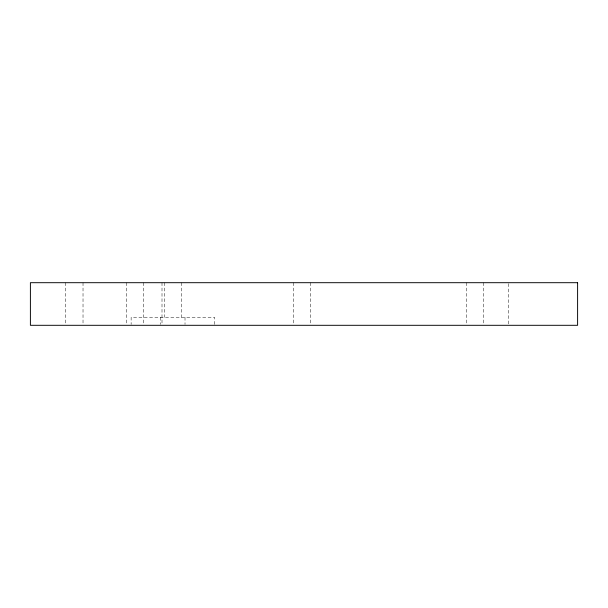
<?xml version="1.0" encoding="UTF-8"?>
<svg xmlns="http://www.w3.org/2000/svg" width="608" height="608" viewBox="0 0 608 608"><rect width="100%" height="100%" fill="white"/><g stroke="black" fill="none" stroke-linecap="round" stroke-linejoin="round"><path stroke-width="0.46" stroke-dasharray="3.04 2.28" d="M508.334 283.647L508.334 324.353M483.732 282.697L483.732 324.353M466.42 282.697L466.42 324.353M310.574 282.697L310.574 324.353M293.254 282.697L293.254 324.353M214.647 324.414L214.647 317.33L131.138 317.33L131.138 324.414M185.014 317.33L185.014 324.414M181.549 282.697L181.549 317.33M164.236 282.697L164.236 317.33M162.002 282.697L162.002 324.353M160.77 317.33L160.77 324.414M143.632 282.697L143.632 324.353M126.32 282.697L126.32 324.353M83.022 282.697L83.022 324.353M65.71 282.697L65.71 324.353"/><path stroke-width="0.91" d="M577.6 282.697L30.4 282.697L30.4 325.303L577.6 325.303L577.6 282.697"/></g></svg>
